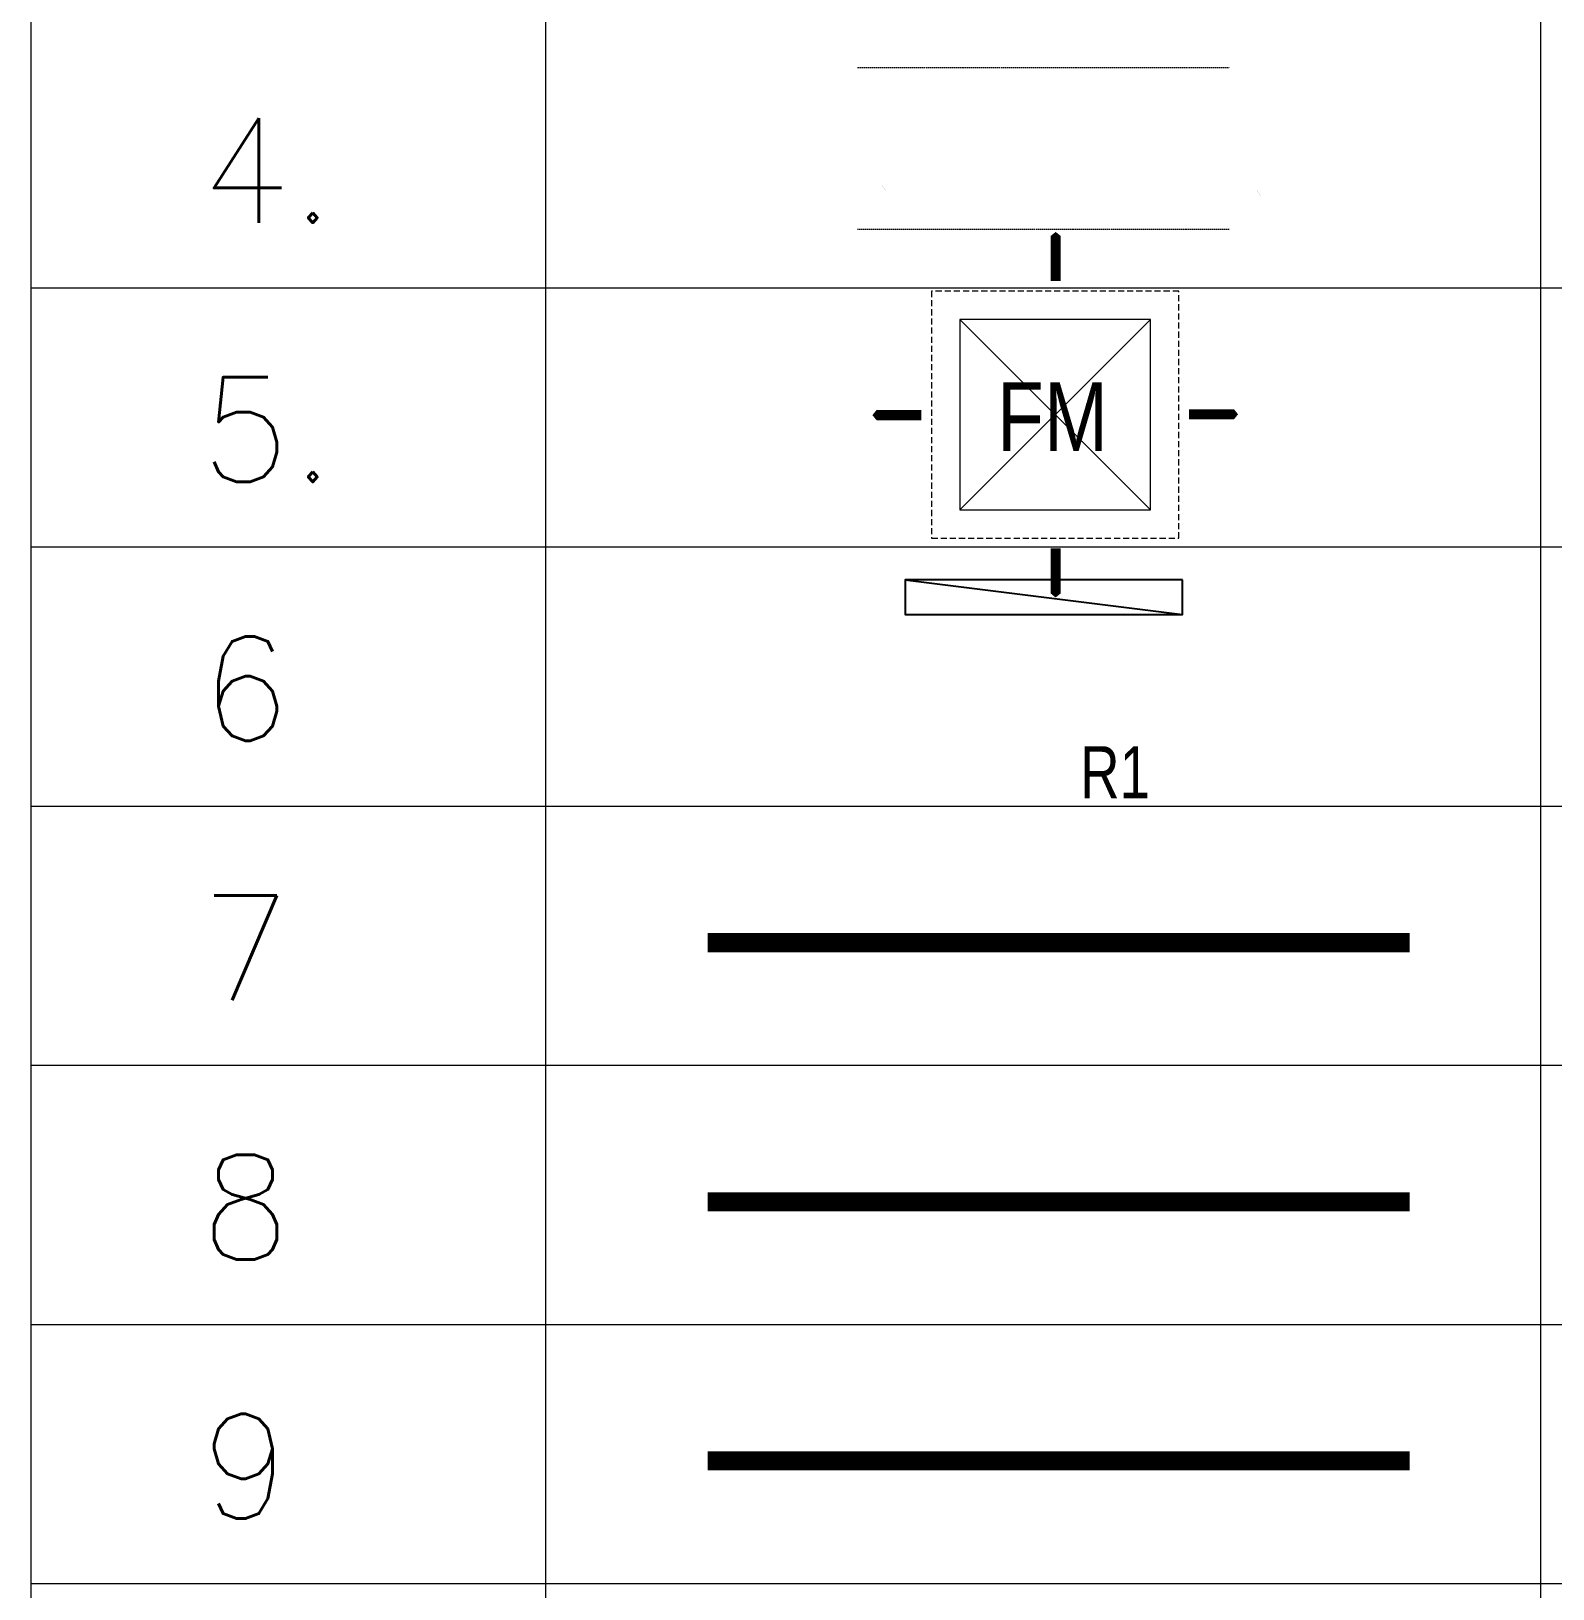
# Model space of a CAD drawing. Extents: x 3550807 to 4078732, y -628171 to -515859.
# Drawn here: x 4050888 to 4052585, y -549439 to -547702 of the extents above; entities that cross this region are included whole.
import ezdxf

# ---------------------------------------------------------------- set-up
doc = ezdxf.new("R2010")
doc.units = 0
doc.header["$LTSCALE"] = 6
doc.header["$MEASUREMENT"] = 0
for name, pattern in [('ACAD_ISO04W100', [30, 24, -3, 0, -3]), ('CONTINU', [0]), ('DASHED', [0.75, 0.5, -0.25]), ('HIDDEN', [0.375, 0.25, -0.125])]:
    doc.linetypes.add(name, pattern=pattern)
for name, color, linetype, lineweight in [('axes', 40, 'ACAD_ISO04W100', 25), ('MEP_HVAC_RA_DUCT', 1, 'CONTINUOUS', 9), ('MEP_HVAC_RA_RAISERS', 3, 'CONTINUOUS', 0), ('MEP_HVAC_VRF_COPPER_PIPE', 6, 'CONTINUOUS', 9), ('Supply Diffusers', 3, 'CONTINUOUS', 0)]:
    doc.layers.add(name, color=color, linetype=linetype, lineweight=lineweight)
for name, color, linetype in [('ELE-LIGHTING WIRRING', 7, 'CONTINUOUS'), ('MEP_HVAC_COPPER_PIPE', 5, 'CONTINUOUS'), ('MEP_HVAC_DRAIN_PIPE', 7, 'CONTINUOUS'), ('MEP_HVAC_SUPPLY_DIFFUSER', 5, 'CONTINUOUS')]:
    doc.layers.add(name, color=color, linetype=linetype)
doc.styles.add('ARIEL', font='sanss___.ttf', dxfattribs={"width": 0.75})
doc.styles.add('ROMAN', font='arial.ttf', dxfattribs={"width": 0.8})
doc.styles.get("Standard").update_dxf_attribs({"font": 'SIMPLEX'})

# ---------------------------------------------------------------- blocks, each defined once
blk = doc.blocks.new('FM3')
at = {"layer": 'Supply Diffusers'}
for p, q in [((234.6, -234.9), (-235.4, 235.1)), ((-235.4, -234.9), (234.6, 235.1))]:
    blk.add_line(p, q, dxfattribs=at)
at = {"layer": 'Supply Diffusers', "color": 7}
for points in [[(0.6, 451.1, 0, 150, 0), (0.6, 390.6, 25, 25, 0), (0.6, 330.1, 25, 25, 0)], [(-451.4, -0.9, 0, 150, 0), (-390.9, -0.9, 25, 25, 0), (-330.4, -0.9, 25, 25, 0)], [(450.6, 1.1, 0, 150, 0), (390.1, 1.1, 25, 25, 0), (329.6, 1.1, 25, 25, 0)], [(0.6, -450.9, 0, 150, 0), (0.6, -390.4, 25, 25, 0), (0.6, -329.9, 25, 25, 0)]]:
    blk.add_lwpolyline(points, format="xyseb", dxfattribs=at)
at = {"layer": 'Supply Diffusers', "linetype": 'DASHED', "ltscale": 5}
blk.add_lwpolyline([(-305.4, -304.9), (304.6, -304.9), (304.6, 305.1), (-305.4, 305.1)], close=True, dxfattribs=at)
at = {"layer": 'Supply Diffusers'}
blk.add_lwpolyline([(-235.4, -234.9), (234.6, -234.9), (234.6, 235.1), (-235.4, 235.1)], close=True, dxfattribs=at)
at = {"layer": 'Supply Diffusers', "style": 'ROMAN', "width": 0.8}
blk.add_text('FM', height=170, dxfattribs=at).set_placement((-144.4, -89.7))
blk = doc.blocks.new('SA DIFFUSER 600X600MM')
at = {"layer": 'Supply Diffusers', "color": 1, "xscale": 0.9836065573758823, "yscale": 0.9836065573758823, "zscale": 0.9836065573758823}
blk.add_blockref('FM3', (1302829.9, -127949.5, 14384.8), dxfattribs=at)
blk = doc.blocks.new('RAISER 400X400MM')
at = {"layer": 'MEP_HVAC_RA_RAISERS', "lineweight": 25}
blk.add_line((2003785.4, 80176.6), (2004185.4, 80126.6), dxfattribs=at)
blk.add_lwpolyline([(2004185.4, 80176.6), (2003785.4, 80176.6), (2003785.4, 80126.6), (2004185.4, 80126.6)], close=True, dxfattribs=at)
blk.add_lwpolyline([(2003985.4, 80105.8, 0, 44.3, 0), (2003985.4, 80054.1, 0, 0, 0), (2003985.4, 79969.7, 0, 0, 0), (2004052.1, 79969.7, 0, 0, 0), (2003868.7, 79926.8, 0, 0, 0), (2003970.3, 79926.8, 0, 0, 0), (2003970.3, 79863.1, 0, 0, 0)], format="xyseb", dxfattribs=at)
at = {"layer": 'MEP_HVAC_RA_RAISERS', "lineweight": 25, "insert": (2004037.9, 79936.9), "char_height": 75, "width": 116.101, "attachment_point": 1, "style": 'ARIEL'}
blk.add_mtext('R1', dxfattribs=at)

msp = doc.modelspace()

# ---------------------------------------------------------------- linework, layer by layer
at = {"layer": 'axes', "color": 7, "linetype": 'CONTINU', "lineweight": 0}
for p, q in [((4051461.5, -546365.9), (4051461.5, -551166.7)), ((4052570.6, -546365.9), (4052570.6, -551166.7)), ((4050887.9, -547987.9), (4055847.5, -547987.9)), ((4050887.9, -548276.9), (4055847.5, -548276.9)), ((4050887.9, -548565.8), (4055847.5, -548565.8)), ((4050887.9, -548854.8), (4055847.5, -548854.8)), ((4050887.9, -549143.8), (4055847.5, -549143.8)), ((4050887.9, -549432.8), (4055847.5, -549432.8))]:
    msp.add_line(p, q, dxfattribs=at)
msp.add_lwpolyline([(4050887.9, -551166.7), (4050887.9, -546365.9), (4055847.5, -546365.9), (4055847.5, -551166.7)], dxfattribs=at)
at = {"layer": 'MEP_HVAC_COPPER_PIPE', "linetype": 'ByBlock', "const_width": 21.3}
msp.add_lwpolyline([(4051642.1, -548718.1), (4052424.8, -548718.1)], dxfattribs=at)
at = {"layer": 'MEP_HVAC_DRAIN_PIPE', "linetype": 'ByBlock', "const_width": 21.3}
msp.add_lwpolyline([(4051642.1, -549296), (4052424.8, -549296)], dxfattribs=at)
at = {"layer": 'MEP_HVAC_RA_DUCT', "linetype": 'HIDDEN'}
for p, q in [((4051809.1, -547742.4), (4052223.5, -547742.4)), ((4052223.5, -547923), (4051809.1, -547923))]:
    msp.add_line(p, q, dxfattribs=at)
at = {"layer": 'MEP_HVAC_RA_DUCT', "const_width": 0.00516}
for points in [[(4051809.1, -547980), (4051809.1, -547887.5), (4051845.6, -547887.5), (4051772.5, -547778), (4051809.1, -547778), (4051809.1, -547704.6)], [(4052223.5, -547980), (4052223.5, -547887.5), (4052260, -547887.5), (4052186.9, -547778), (4052223.5, -547778), (4052223.5, -547704.6)]]:
    msp.add_lwpolyline(points, dxfattribs=at)
at = {"layer": 'MEP_HVAC_VRF_COPPER_PIPE', "linetype": 'ByBlock', "const_width": 21.3}
msp.add_lwpolyline([(4051642.1, -549007), (4052424.8, -549007)], dxfattribs=at)

# ---------------------------------------------------------------- block references
at = {"layer": 'MEP_HVAC_RA_RAISERS', "xscale": 0.7735575698006842, "yscale": 0.7735575698006842, "zscale": 0.7735575698006842}
msp.add_blockref('RAISER 400X400MM', (2501818.9, -610334.8), dxfattribs=at)
at = {"layer": 'MEP_HVAC_SUPPLY_DIFFUSER', "xscale": 0.4594809161644151, "yscale": 0.4594809161644151, "zscale": 0.4594809161644151}
msp.add_blockref('SA DIFFUSER 600X600MM', (3453404.4, -489339.1, 9356.4), dxfattribs=at)

# ---------------------------------------------------------------- texts
at = {"layer": 'ELE-LIGHTING WIRRING', "color": 7, "linetype": 'CONTINU', "lineweight": 0, "char_height": 116.61, "width": 358.178, "attachment_point": 1}
for s, insert in [('{\\C256;4.}', (4051076.9, -547798.7)), ('{\\C256;5.}', (4051076.9, -548087.7)), ('{\\C256;6}', (4051076.9, -548376.6)), ('{\\C256;7}', (4051076.9, -548665.6)), ('{\\C256;8}', (4051076.9, -548954.6)), ('{\\C256;9}', (4051076.9, -549243.6))]:
    msp.add_mtext(s, dxfattribs=dict(at, insert=insert))

doc.saveas('drawing.dxf')
